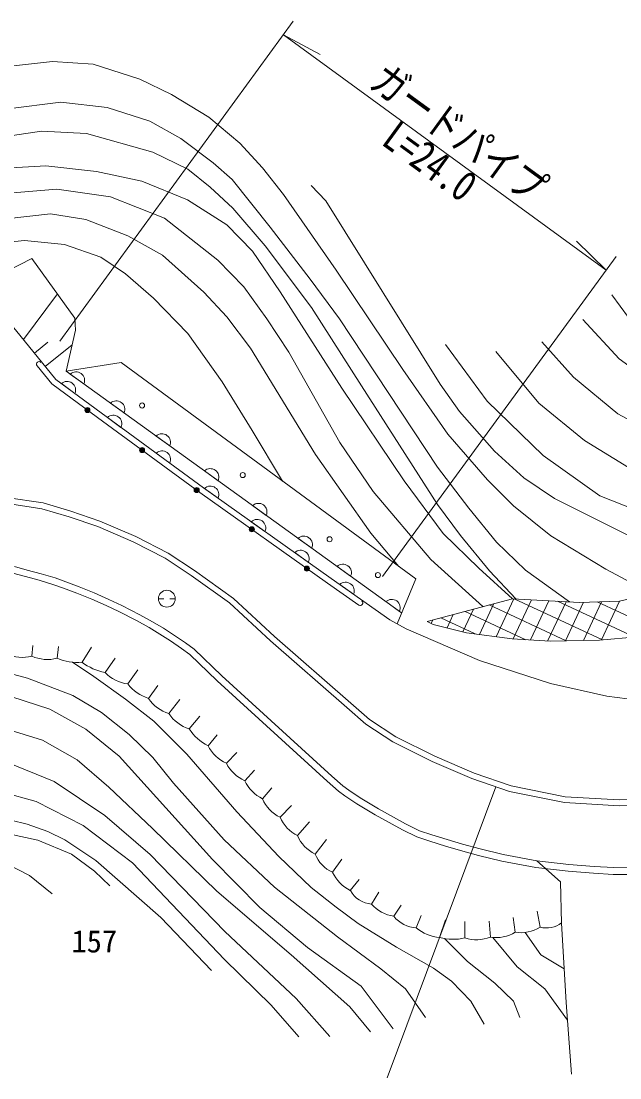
# Model space of a CAD drawing. Units: millimetres at full size, sheet at 1:1000; details may follow other scales. Extents: x 40000 to 680000, y 20000 to 380000.
# Drawn here: x 219097 to 254467, y 244776 to 307268 of the extents above; entities that cross this region are included whole.
import ezdxf
from ezdxf.enums import TextEntityAlignment as Align

# ---------------------------------------------------------------- set-up
doc = ezdxf.new("R2010")
doc.units = ezdxf.units.MM
doc.header["$LTSCALE"] = 1000
doc.linetypes.add('CHAIN', pattern=[18.5, 12, -1.5, 3.5, -1.5])
for name, color, linetype, lineweight in [('M-BGD', 7, 'Continuous', 13), ('M-BMK', 2, 'CHAIN', 13), ('M-BMK-ROW', 30, 'Continuous', 13), ('M-STR-HTXT', 7, 'Continuous', 13)]:
    doc.layers.add(name, color=color, linetype=linetype, lineweight=lineweight)
doc.layers.add('M-BMK-HTXT', color=7, linetype='Continuous')
doc.styles.add('ＭＳ ゴシック', font='')
doc.styles.get('ＭＳ ゴシック').set_extended_font_data('MS Gothic')

msp = doc.modelspace()

# ---------------------------------------------------------------- hatches: boundary and pattern name
at = {"layer": 'M-BGD'}
for points in [[(222892, 284354, -1), (223133, 284176, -1)], [(226118, 281990, -1), (226360, 281812, -0.41421), (226150, 281780, -0.41421)], [(229345, 279626, -1), (229587, 279449, -0.41421), (229378, 279416, -0.41421)], [(232600, 277302, -1), (232845, 277128, -1)], [(235859, 274981, -1), (236103, 274807, -1)]]:
    msp.add_hatch(color=256, dxfattribs=at).paths.add_polyline_path(points)

# ---------------------------------------------------------------- linework, layer by layer
for p, q in [((219237, 288433), (221237, 291148)), ((219877, 287641), (220670, 288281)), ((220517, 286848), (222102, 288129)), ((241573, 272268), (221747, 286572)), ((222000, 286390), (222803, 285810)), ((221472, 285831), (222270, 285245)), ((224373, 284677), (225177, 284098)), ((224196, 283831), (224995, 283246)), ((227071, 282731), (227875, 282151)), ((227075, 281722), (227875, 281137)), ((229928, 280669), (230732, 280089)), ((229928, 279634), (230735, 279060)), ((232773, 278617), (233576, 278037)), ((232693, 277665), (233500, 277090)), ((235458, 276680), (236261, 276100)), ((235259, 275838), (236066, 275263)), ((237760, 275018), (238564, 274439)), ((237922, 273947), (238733, 273377)), ((227202, 273113), (227527, 273113)), ((227877, 273113), (228202, 273113)), ((248213, 273108), (247167, 270865)), ((248229, 273107), (253434, 270680)), ((240643, 272939), (241447, 272359)), ((245827, 272497), (245199, 271151)), ((247028, 272819), (246178, 270997)), ((246751, 272745), (251305, 270622)), ((249238, 273051), (248158, 270736)), ((250262, 272994), (249180, 270672)), ((251287, 272937), (250201, 270609)), ((250789, 272964), (255343, 270841)), ((252320, 272900), (251258, 270621)), ((253387, 272934), (252320, 270645)), ((253125, 272926), (256898, 271166)), ((254455, 272969), (253385, 270676)), ((243425, 271854), (243326, 271643)), ((243889, 271978), (245918, 271032)), ((244626, 272176), (244257, 271385)), ((245320, 272361), (248906, 270689)), ((219724, 269718), (219788, 270348)), ((221219, 269592), (221310, 270293)), ((222692, 269362), (223257, 270244)), ((224059, 268754), (224645, 269590)), ((225394, 268071), (225998, 268904)), ((226621, 267214), (227166, 267975)), ((227824, 266317), (228470, 267147)), ((229026, 265421), (229644, 266170)), ((230141, 264420), (230685, 265061)), ((231225, 263383), (231835, 264022)), ((232308, 262345), (232882, 262981)), ((233356, 261273), (233911, 261934)), ((234390, 260186), (235060, 260883)), ((235424, 259100), (236132, 259909)), ((236459, 258014), (237129, 258864)), ((237497, 256931), (238041, 257707)), ((238544, 255857), (239057, 256512)), ((239794, 255050), (240237, 255761)), ((241110, 254330), (241545, 254997)), ((242443, 253643), (242733, 254372)), ((249759, 253681), (249583, 254632)), ((243817, 253078), (244167, 254115)), ((245317, 253050), (245316, 254029)), ((246816, 253103), (246743, 254036)), ((248288, 253387), (248174, 254263))]:
    msp.add_line(p, q, dxfattribs=at)
for points in [[(218111, 304572), (220939, 304885), (223361, 304714), (226113, 303846), (227981, 302933), (230189, 301593), (232012, 300052), (233346, 298584), (234587, 297024), (237707, 292548), (241639, 286659), (244305, 282839), (246657, 280151), (248193, 278614), (250388, 276839), (253631, 274851), (256336, 273414)], [(251501, 272925), (248900, 274804), (247175, 276454), (245543, 278459), (243701, 280887), (237900, 289658), (236164, 292016), (233805, 295086), (231558, 297903), (230443, 298889), (228538, 300326), (226707, 301352), (224188, 302164), (221439, 302476), (218308, 302091), (213210, 300301), (207735, 298156), (200749, 295351), (198454, 294580), (195301, 294031), (191480, 293929), (186710, 294649)], [(185397, 292615), (187529, 291916), (191084, 291647), (195057, 292034), (198169, 292751), (201172, 293842), (205189, 295566), (209474, 297611), (213895, 299272), (216845, 300254), (220308, 300768), (222962, 300620), (226878, 299516), (228941, 298523), (230260, 297459), (231602, 296199), (233515, 293980), (236252, 290333), (239212, 285700), (243688, 278692), (245048, 276858), (246768, 274760), (248314, 273102)], [(248124, 273113), (246139, 274925), (244023, 276970), (241717, 280080), (238037, 285555), (234400, 291257), (232764, 293667), (231239, 295229), (228916, 296706), (226217, 297812), (223549, 298383), (220563, 298711), (217452, 298528), (214702, 297751), (208116, 294658), (204157, 293017), (200376, 291797), (195779, 290768), (191369, 290166), (188558, 290013), (184950, 290330), (183111, 290865)], [(261081, 275104), (258055, 275655), (254817, 276933), (250602, 279030), (248785, 280261), (247061, 281840), (244995, 284180), (243856, 285796), (237088, 296645), (236228, 297547)], [(176169, 290749), (179506, 289865), (185491, 289123), (189255, 288716), (194533, 288929), (200020, 290048), (204235, 291447), (210272, 294402), (214438, 296052), (218133, 297074), (221196, 297340), (224370, 296869), (227562, 295612), (230722, 293129), (232247, 291555), (233618, 289657), (234910, 287682), (237921, 282340), (239898, 279447), (243296, 275431), (246373, 272644)], [(170112, 290806), (172522, 289961), (176944, 288789), (181323, 287843), (190817, 287568), (195796, 288176), (200829, 289032), (204835, 290299), (207922, 291711), (211179, 293358), (215355, 294851), (218213, 295580), (220830, 295870), (222912, 295544), (225408, 294569), (227455, 293422), (229882, 291235), (231248, 289778), (232642, 287931), (236496, 281634), (239755, 276996), (241401, 275022)], [(153120, 293639), (157974, 291944), (167492, 289462), (174389, 287750), (179707, 286268), (183222, 286102), (188218, 286102), (196273, 286806), (201716, 287791), (205584, 288922), (210093, 291191), (213308, 292756), (217006, 294061), (219298, 294289), (221650, 294051), (223806, 293305), (225269, 292320), (226906, 290881), (228948, 288796), (230970, 285936), (232742, 283066), (234541, 280067)], [(170054, 277651), (173733, 277475), (185356, 279657), (191499, 280853), (202358, 284331), (212377, 289472), (219733, 293233), (222274, 289710), (222298, 288989), (221747, 286572)], [(253993, 291082), (255462, 289068), (257509, 287431), (260134, 286147), (262917, 285766), (265628, 286062), (267705, 286613), (269828, 288214)], [(158923, 277050), (169942, 275710), (174561, 275378), (177677, 275719), (182874, 276554), (187678, 277451), (194013, 278942), (198703, 280272), (205235, 283287), (208743, 284997), (216486, 290102), (217530, 290005), (218247, 289629), (218763, 289020), (221146, 286070), (223821, 284106), (229866, 279678), (237405, 274310), (240880, 271869), (241840, 271339), (246173, 269451), (250379, 268102), (253701, 267358), (256746, 266964)], [(252271, 289617), (254435, 287306), (256710, 285642), (259684, 284261), (263276, 283889), (266485, 284249), (268708, 285004)], [(244159, 288136), (246627, 284788), (249934, 281581), (253289, 279199), (258030, 277328), (261609, 276889), (263931, 276823)], [(249850, 288311), (251724, 286209), (254342, 284036), (257420, 282390), (260538, 281375), (262758, 281257), (265175, 281708), (267364, 282491), (268239, 282922)], [(247138, 287741), (249685, 284672), (252381, 282477), (254969, 280866), (259190, 279414), (263829, 279011), (266875, 279272)], [(220034, 286890), (220902, 285815), (223614, 283823), (229662, 279394), (237203, 274024), (239043, 272732)], [(221747, 286572), (224998, 287086), (242410, 274280), (241309, 271633)], [(243075, 271760), (248124, 273113), (252086, 272892), (254453, 272969), (257425, 273671), (260250, 274675), (262416, 275793), (264422, 277157), (267547, 279852), (269310, 278439)], [(243075, 271760), (243448, 271586), (245406, 271100), (248103, 270739), (250342, 270600), (253274, 270666), (255484, 270853), (257938, 271397), (259881, 271990), (262000, 272898), (263014, 273401), (264394, 274426), (268565, 277683), (269310, 278439)], [(218698, 275016), (219458, 274808), (220280, 274589), (221098, 274340), (221734, 274109), (222528, 273806), (223419, 273462), (224286, 273068), (225051, 272714), (226104, 272168), (226860, 271750), (227501, 271362), (228149, 270946), (228807, 270496), (229319, 270130), (230956, 268549), (237455, 262624), (238094, 262041), (238447, 261787), (239134, 261327), (240209, 260683), (241805, 259803), (242633, 259392), (243369, 259145), (244275, 258869), (245167, 258600), (246222, 258317), (247580, 257991), (249566, 257620), (251452, 257398), (252947, 257273), (254086, 257211), (255415, 257199)], [(218604, 274627), (219354, 274422), (220170, 274204), (220972, 273960), (221595, 273735), (222384, 273432), (223265, 273093), (224119, 272705), (224875, 272355), (225915, 271816), (226660, 271404), (227290, 271023), (227928, 270613), (228578, 270168), (229063, 269822), (230682, 268257), (237185, 262329), (237841, 261730), (238219, 261458), (238920, 260989), (240010, 260337), (241620, 259448), (242480, 259022), (243247, 258764), (244159, 258486), (245058, 258215), (246123, 257929), (247497, 257600), (249506, 257225), (251412, 257000), (252920, 256874), (254073, 256811), (255413, 256799)], [(242989, 248347), (241797, 250043), (240341, 251222), (237786, 253115), (234063, 256044), (231094, 258861), (228105, 262206), (226882, 263731), (225479, 265080), (223835, 266387), (222149, 267392), (219474, 268410), (216581, 269191), (214257, 269914)], [(246446, 247955), (245660, 249304), (244514, 250497), (243466, 251264), (241269, 252509), (239007, 253898), (237699, 254872), (236222, 256026), (234311, 257869), (231830, 260504), (228879, 263915), (226936, 265876), (225253, 267174), (223395, 268511), (222140, 269354)], [(241081, 247666), (239177, 250194), (236006, 252486), (233195, 254856), (230398, 257692), (224891, 263796), (222912, 265392), (220795, 266576), (217745, 267561), (214563, 268293), (211059, 268472), (206018, 268062), (202171, 267408), (200217, 267254), (198292, 267379)], [(193568, 266148), (195280, 265562), (198444, 265417), (202727, 265734), (207285, 266486), (210342, 266741), (214358, 266347), (217342, 265676), (220365, 264749), (222401, 263593), (224278, 261971), (226864, 259527), (230664, 255807), (235048, 252052), (238506, 248968), (239742, 247498)], [(237325, 247232), (235343, 249465), (231139, 253427), (226714, 257989), (224035, 260292), (221056, 262298), (218286, 263423), (215130, 264344), (212264, 264660), (209179, 264660), (205467, 264433), (197423, 263568), (193504, 263577), (189413, 263843), (187793, 264144), (186875, 264502)], [(180857, 262950), (184515, 262039), (189164, 261587), (193699, 261587), (201653, 262467), (206308, 262693), (212949, 262693), (215979, 262232), (219990, 261125), (222762, 259700), (225684, 257487), (231113, 251775), (233868, 249066), (235505, 247208)], [(230348, 251126), (227340, 254252), (223515, 257636), (221672, 258850), (220664, 259353), (219458, 259771), (216546, 260496), (213775, 261027), (211902, 261356), (209817, 261530), (206874, 261699), (203659, 261530), (196686, 260636), (191112, 260148), (187500, 260031), (181241, 260677), (175970, 261493)], [(172843, 260363), (177333, 259151), (183317, 258642), (198429, 259680), (209372, 260219), (215861, 259748), (220087, 258825), (222074, 257996), (223438, 256994), (224329, 256136)], [(220927, 255666), (219594, 256745), (217582, 257771), (213517, 258876), (208793, 259064), (202738, 258716), (191845, 257824), (183238, 257248), (179520, 257534), (175024, 258369), (170920, 259595)], [(251611, 244998), (251289, 249226), (251027, 253931), (250957, 256374), (249566, 257620)], [(248872, 253376), (249796, 252052), (251178, 251221)], [(244105, 253015), (245463, 251650), (247082, 250379), (248185, 249303), (248549, 248352)], [(246967, 253082), (248408, 251350), (250028, 250040), (251368, 248192)]]:
    msp.add_lwpolyline(points, dxfattribs=at)
for centre, radius in [((223013, 284265), 150), ((226241, 284539), 150), ((226239, 281901), 150), ((232191, 280421), 150), ((229466, 279538), 150), ((232723, 277215), 150), ((237321, 276629), 150), ((235981, 274894), 150), ((240174, 274508), 150), ((227702, 273113), 500)]:
    msp.add_circle(centre, radius, dxfattribs=at)
for centre, radius, start, end in [((220151, 286984), 150, 38.93589, 218.93589), ((222344, 286021), 505, 335.36033, 133.01853), ((221813, 285459), 505, 334.87566, 132.53386), ((224718, 284308), 505, 335.36033, 133.01853), ((224538, 283459), 505, 334.95334, 132.61153), ((227416, 282361), 505, 335.36033, 133.01853), ((227417, 281351), 505, 334.95334, 132.61153), ((230273, 280300), 505, 335.36033, 133.01853), ((230275, 279267), 505, 335.7149, 133.37309), ((233117, 278248), 505, 335.36033, 133.01853), ((233040, 277298), 505, 335.7149, 133.37309), ((235802, 276311), 505, 335.36033, 133.01853), ((235606, 275471), 505, 335.7149, 133.37309), ((238105, 274649), 505, 335.36033, 133.01853), ((238271, 273582), 505, 336.08789, 133.74608), ((239129, 272855), 150, 234.91699, 54.91699), ((240988, 272569), 505, 335.36033, 133.01853), ((219148, 271817), 2176, 245.02193, 285.3381), ((220643, 271691), 2176, 245.02193, 285.3381), ((222371, 272148), 2804, 245.72258, 276.55661), ((224579, 271763), 3054, 231.81726, 260.18332), ((225656, 270232), 2176, 222.78111, 263.09729), ((227428, 269674), 2589, 218.23286, 251.83648), ((228443, 268403), 2176, 213.1402, 253.45638), ((229646, 267507), 2176, 213.1402, 253.45638), ((231268, 266798), 2631, 211.57121, 244.64107), ((232096, 265377), 2176, 206.08148, 246.39766), ((233179, 264340), 2176, 206.08148, 246.39766), ((234412, 263352), 2332, 205.56371, 243.07389), ((235352, 262138), 2176, 203.4373, 243.75348), ((236387, 261052), 2176, 203.4373, 243.75348), ((237421, 259965), 2176, 203.4373, 243.75348), ((238374, 258811), 2075, 202.59034, 244.96952), ((239482, 257821), 2176, 204.15502, 244.47119), ((239920, 256616), 1570, 208.8842, 265.43034), ((241433, 256483), 2176, 221.15767, 261.47385), ((242549, 255485), 1845, 218.75095, 266.70086), ((250106, 255240), 1597, 257.42754, 305.17757), ((244015, 255514), 2444, 229.96095, 265.35389), ((245993, 255118), 2176, 251.88892, 292.20509), ((247179, 255174), 2102, 260.042, 301.81899), ((248623, 255538), 2176, 261.14447, 301.46064), ((244625, 256067), 3096, 254.8785, 282.91687)]:
    msp.add_arc(centre, radius, start, end, dxfattribs=at)
at = {"layer": 'M-BMK'}
msp.add_lwpolyline([(218207, 279105), (220401, 278777), (222035, 278293), (223753, 277699), (225872, 276799), (227778, 275804), (229347, 274779), (231638, 273133), (234055, 270872), (238569, 266942), (239682, 265978), (241232, 264947), (243528, 263801), (245857, 262798), (248044, 262049), (251242, 261404), (254434, 261214), (257019, 261287)], dxfattribs=at)
at = {"layer": 'M-BMK-ROW'}
msp.add_line((247135, 261990), (240730, 244776), dxfattribs=at)
msp.add_lwpolyline([(218168, 278757), (220325, 278434), (221928, 277959), (223627, 277373), (225723, 276483), (227601, 275501), (229149, 274491), (231415, 272862), (233820, 270612), (238339, 266678), (239470, 265699), (241056, 264643), (243381, 263483), (245731, 262471), (247953, 261711), (251196, 261056), (254429, 260864), (257053, 260938)], dxfattribs=at)
at = {"layer": 'M-STR-HTXT'}
for p, q in [((221373, 288337), (235177, 307268)), ((234588, 306460), (253667, 292548)), ((234588, 306460), (236753, 305304)), ((253667, 292548), (251904, 294256)), ((240452, 274425), (254256, 293356))]:
    msp.add_line(p, q, dxfattribs=at)

# ---------------------------------------------------------------- texts
at = {"layer": 'M-BMK-HTXT', "style": 'ＭＳ ゴシック'}
msp.add_text('157', height=1320, dxfattribs=at).set_placement((223418, 252852), align=Align.MIDDLE_CENTER)
at = {"layer": 'M-STR-HTXT', "style": 'ＭＳ ゴシック', "width": 0.8}
msp.add_text('ガードパイプ', height=1833, rotation=323.901, dxfattribs=at).set_placement((244097, 299462), align=Align.BOTTOM_CENTER)
msp.add_text('L=24.0', height=1833, rotation=323.901, dxfattribs=at).set_placement((243801, 299742), align=Align.TOP_CENTER)

doc.saveas('drawing.dxf')
